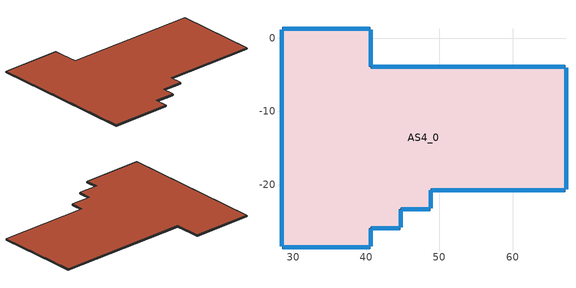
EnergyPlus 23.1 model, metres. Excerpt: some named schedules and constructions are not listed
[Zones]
AS4_0
 floor outside (90.1-2019 Nonresidential CZ 0 Exterior Floor (Mass)): 28.52,-28.46 28.52,1.21 40.52,1.21 40.52,-4 67.21,-4 67.21,-20.65 48.74,-20.65 48.74,-23.26 44.63,-23.26 44.63,-25.86 40.52,-25.86 40.52,-28.46 z44.8; 40.52,-4,44.8 40.52,1.21,44.8 40.63,-3.89,44.91; 67.21,-3.89,44.91 40.52,-4,44.8 40.63,-3.89,44.91; 48.74,-20.65,44.8 67.21,-20.65,44.8 48.84,-20.76,44.91; 48.84,-23.26,44.91 48.74,-20.65,44.8 48.84,-20.76,44.91; 44.63,-23.26,44.8 48.74,-23.26,44.8 44.73,-23.36,44.91; 44.73,-25.86,44.91 44.63,-23.26,44.8 44.73,-23.36,44.91; 40.52,-25.86,44.8 44.63,-25.86,44.8 40.63,-25.96,44.91; 40.63,-28.46,44.91 40.52,-25.86,44.8 40.63,-25.96,44.91
 wall outside (90.1-2019 Nonresidential CZ 0 Exterior Wall (Mass)): 28.41,1.21 28.41,-28.46 / 40.52,1.31 28.52,1.31 / 67.21,-3.89 40.63,-3.89 40.63,1.21 / 67.31,-20.65 67.31,-4 / 48.84,-23.26 48.84,-20.76 67.21,-20.76 / 44.73,-25.86 44.73,-23.36 48.74,-23.36 / 40.63,-28.46 40.63,-25.96 44.63,-25.96 / 28.52,-28.57 40.52,-28.57 z44.91:45.05
 window (90.1-2019 Nonresidential CZ 0 Glazing (Operable)): 28.41,1.16 28.41,-28.41 z44.96:45; 40.48,1.31 28.56,1.31 / 40.63,-3.85 40.63,1.16 / 67.17,-3.89 40.67,-3.89 / 67.31,-20.61 67.31,-4.04 / 48.88,-20.76 67.17,-20.76 / 48.84,-23.21 48.84,-20.8 / 44.78,-23.36 48.69,-23.36 / 44.73,-25.82 44.73,-23.4 / 40.67,-25.96 44.59,-25.96 / 40.63,-28.42 40.63,-26.01 / 28.56,-28.57 40.48,-28.57 z44.95:45.01
 roof outside (90.1-2019 Nonresidential CZ 0 Exterior Roof (Mass)): 28.52,-28.46 40.52,-28.46 40.52,-25.86 44.63,-25.86 44.63,-23.26 48.74,-23.26 48.74,-20.65 67.21,-20.65 67.21,-4 40.52,-4 40.52,1.21 28.52,1.21 z45.16; 40.52,1.21,45.16 28.52,1.31,45.05 28.52,1.21,45.16; 67.21,-20.65,45.16 67.31,-4,45.05 67.21,-4,45.16; 28.52,-28.46,45.16 40.52,-28.57,45.05 40.52,-28.46,45.16; 28.52,1.21,45.16 28.41,-28.46,45.05 28.52,-28.46,45.16
[Schedule:Day:Hourly]
f5bd2867-5183-41a3-af51-20b664ba4a4c: Fraction, 1, 1, 1, 1, 1, 1, 1, 1, 0, 0, 0, 1, 1, 1, 1, 1, 1, 1, 0, 0, 0, 0, 0, 0
5698417c-4d0c-486e-8428-c71075e5f6dd: Fraction, 0, 0, 0, 0, 0, 0, 0, 0, 0, 1, 1, 1, 1, 1, 1, 1, 1, 0, 0, 0, 0, 0, 0, 0
bdc3c5cc-5c79-4780-9e0d-ad20cb69ee41: Fraction, 0, 0, 0, 0, 0, 1, 1, 1, 0, 0, 0, 1, 1, 1, 1, 1, 0, 0, 0, 0, 0, 0, 0, 0
254dcdbc-dd1e-4b3d-82e8-844249312ab6: Fraction, 1, 1, 1, 1, 1, 1, 1, 1, 1, 0, 0, 0, 0, 0, 0, 0, 0, 0, 1, 1, 1, 1, 1, 1
7cb41861-bdc8-466e-9db4-84806a84e609: Fraction, 0, 0, 0, 0, 0, 0, 0, 1, 1, 1, 1, 0, 0, 0, 0, 0, 0, 0, 0, 0, 0, 0, 0, 1
dc4b621f-b4f5-4807-91c1-0b0c8f4a9b11: Fraction, 1, 1, 1, 1, 1, 1, 1, 1, 0, 0, 0, 1, 1, 1, 1, 0, 0, 0, 1, 1, 1, 1, 1, 1
d0c330c8-68a3-41f0-b2aa-26f460cd5335: Fraction, 1, 1, 1, 1, 1, 1, 1, 1, 1, 1, 1, 1, 1, 1, 1, 0, 0, 0, 0, 1, 1, 1, 0, 1
fec89010-20f9-4365-b92b-bfdb63d25e04: Fraction, 1, 1, 1, 1, 1, 1, 1, 1, 0, 0, 1, 1, 0, 1, 0, 0, 0, 0, 0, 0, 0, 0, 0, 1
ba3a0218-9110-4359-811a-351ff1c85e85: Fraction, 1, 1, 1, 1, 1, 1, 1, 0, 0, 0, 1, 0, 0, 0, 0, 0, 0, 0, 0, 1, 1, 1, 1, 1
b89fd2a6-807e-4e58-afe6-da3c73f079e4: Fraction, 1, 1, 1, 1, 1, 0, 0, 0, 0, 0, 1, 1, 1, 1, 1, 1, 1, 0, 0, 0, 0, 0, 0, 0
c4ccf447-a27b-42b1-9802-ea999d4b2c90: Fraction, 1, 1, 1, 1, 1, 1, 1, 1, 1, 1, 0, 0, 0, 0, 0, 0, 1, 0, 0, 0, 0, 0, 0, 0
0b398b69-4368-4b74-b2f3-175b7dc5af27: Fraction, 1, 1, 1, 1, 1, 1, 1, 1, 1, 1, 1, 1, 0, 0, 0, 0, 0, 0, 0, 0, 0, 1, 1, 1
ac3c7a05-58bb-4a42-895c-72974b72888a: Fraction, 1, 1, 1, 1, 1, 1, 1, 0, 0, 0, 1, 1, 1, 1, 1, 1, 1, 0, 0, 0, 0, 1, 1, 1
3d5754fb-32bc-41e4-b112-98fcc44bd598: Fraction, 1, 1, 1, 1, 1, 1, 1, 1, 0, 0, 1, 1, 1, 1, 0, 1, 1, 1, 1, 1, 1, 1, 1, 1
82bcf877-275c-4a3c-b765-4a123bf61ed1: Fraction, 1, 1, 1, 1, 1, 1, 1, 1, 1, 0, 0, 0, 0, 1, 0, 0, 0, 0, 0, 0, 0, 0, 0, 0
9890cd37-b4c2-4c44-a83e-878bee04c5f3: Fraction, 1, 1, 1, 1, 1, 1, 1, 1, 0, 1, 1, 1, 1, 1, 1, 1, 1, 0, 1, 1, 1, 1, 1, 1
ae56a4a5-2270-4217-b9a9-b86023c949cb: Fraction, 1, 1, 1, 1, 1, 1, 1, 1, 0, 0, 1, 1, 1, 1, 1, 1, 0, 0, 0, 0, 0, 0, 1, 1
fbecde6c-4461-45eb-8aa6-6595ed944752: Fraction, 1, 1, 1, 1, 1, 1, 1, 0, 0, 0, 1, 1, 1, 0, 0, 0, 0, 1, 1, 1, 1, 1, 1, 1
41b021f0-73a1-4d49-be81-165688b528af: Fraction, 1, 1, 1, 1, 1, 1, 1, 1, 0, 0, 1, 1, 1, 1, 1, 1, 1, 0, 0, 0, 0, 0, 0, 1
3584f15f-e101-4984-91b8-3adbc99df360: Fraction, 1, 1, 1, 1, 0, 1, 1, 0, 0, 0, 0, 1, 1, 1, 1, 1, 0, 0, 0, 0, 0, 0, 0, 0
c58415d5-892f-485b-a76e-905961b24608: Fraction, 0, 0, 0, 0, 0, 1, 1, 1, 0, 0, 0, 0, 0, 1, 0, 0, 0, 0, 0, 0, 0, 0, 0, 0
72c68f45-f9cc-403b-b459-3e58ecabbf84: Fraction, 1, 1, 1, 1, 1, 1, 1, 1, 0, 0, 1, 1, 1, 1, 0, 0, 0, 0, 0, 0, 0, 0, 0, 0
c0fd0fdc-a16f-4514-a455-66bd269fde6d: Fraction, 0, 0, 0, 0, 0, 0, 0, 1, 0, 0, 0, 0, 0, 1, 0, 0, 0, 0, 0, 0, 0, 0, 1, 1
00c27f19-55bd-4c41-b366-58ea58e17037: Fraction, 1, 1, 1, 1, 1, 1, 1, 1, 0, 0, 0, 1, 0, 0, 0, 0, 0, 0, 0, 0, 0, 1, 1, 1
563e7a45-59e8-4f79-9c6e-1f605c8b86fb: Fraction, 1, 1, 1, 1, 1, 1, 1, 1, 0, 0, 0, 0, 1, 1, 1, 0, 0, 0, 0, 0, 0, 0, 1, 1
6e9b7464-69c6-4463-a3a1-b50fbd7dd766: Fraction, 1, 1, 1, 1, 1, 1, 1, 1, 1, 0, 0, 0, 0, 0, 0, 0, 1, 1, 1, 1, 1, 1, 1, 1
3922d17b-b284-4aca-9041-bb5c5a922c8b: Fraction, 1, 1, 1, 1, 1, 1, 1, 1, 1, 0, 0, 0, 1, 1, 0, 0, 0, 0, 0, 1, 1, 1, 1, 1
93204d44-af32-47b1-acbf-2931239cae5d: Fraction, 1, 1, 1, 1, 1, 1, 1, 1, 0, 1, 0, 0, 1, 1, 1, 1, 1, 1, 1, 1, 1, 1, 1, 1
53d7df4d-b313-4e94-a245-92140187c0d5: Fraction, 1, 1, 1, 1, 1, 1, 1, 1, 0, 0, 1, 0, 0, 0, 0, 0, 0, 0, 1, 1, 1, 1, 1, 1
e3c6776f-c882-4da7-9021-000075a7b4ed: Fraction, 1, 1, 1, 1, 1, 1, 1, 1, 1, 0, 0, 0, 0, 1, 0, 0, 0, 0, 1, 1, 1, 1, 1, 1
a57ab472-94c5-428c-b943-de180e2950b2: Fraction, 1, 1, 1, 1, 1, 1, 1, 1, 1, 0, 0, 0, 1, 0, 0, 0, 0, 0, 0, 0, 0, 0, 0, 1
670fedfc-a210-4f35-825a-9df7fae36cc3: Fraction, 1, 1, 1, 1, 1, 1, 1, 1, 1, 0, 0, 0, 1, 1, 1, 1, 0, 1, 1, 1, 1, 1, 1, 1
1f0ff603-8402-4749-9a1c-30ce57dcad57: Fraction, 1, 1, 1, 1, 1, 1, 1, 1, 0, 0, 1, 1, 0, 0, 0, 0, 1, 1, 1, 1, 1, 1, 1, 1
aecd7d89-a6b7-40bb-be40-aed957b28dfe: Fraction, 1, 1, 1, 1, 1, 1, 1, 1, 0, 0, 0, 0, 1, 1, 1, 1, 1, 1, 1, 1, 1, 1, 1, 1
78ed1bfd-e045-4464-8ee2-1ce25b72b8bf: Fraction, 1, 1, 1, 1, 1, 1, 1, 1, 0, 0, 0, 0, 0, 0, 0, 1, 1, 1, 1, 1, 1, 1, 1, 1
d87dcac8-03ba-490d-bdd7-d2a9ab8f53ba: Fraction, 1, 1, 1, 1, 1, 1, 1, 1, 1, 1, 1, 1, 1, 1, 1, 0, 0, 0, 1, 1, 1, 1, 1, 1
6c8459db-af2d-468f-be89-0d40c6bf65ce: Fraction, 1, 1, 1, 1, 1, 1, 1, 1, 0, 1, 1, 1, 1, 1, 1, 1, 1, 1, 1, 1, 1, 1, 1, 1
e693b079-199a-4dbb-88a8-1cda90736e8a: Fraction, 1, 1, 1, 1, 1, 1, 1, 1, 1, 0, 0, 0, 0, 0, 0, 0, 1, 1, 0, 0, 0, 0, 1, 1
90e091b3-4e59-4ae8-a5b3-2f2f4fa65e4b: Fraction, 1, 1, 1, 1, 1, 1, 1, 1, 1, 0, 0, 0, 0, 0, 0, 0, 0, 0, 0, 1, 1, 1, 1, 1
1fef9f4f-fd6b-4e02-93a3-4119d37c3b9a: Fraction, 1, 1, 1, 1, 1, 1, 1, 0, 0, 0, 1, 1, 1, 1, 1, 1, 1, 0, 0, 0, 0, 0, 0, 0
188dc134-21ce-4983-ad45-306410db801b: Fraction, 0, 1, 1, 1, 1, 1, 1, 1, 0, 0, 1, 0, 1, 1, 1, 0, 0, 0, 0, 0, 0, 0, 0, 1
6c7f7488-c30a-4af6-8dba-191ca458fab1: Fraction, 1, 1, 1, 1, 1, 1, 1, 1, 0, 0, 0, 1, 1, 1, 0, 0, 0, 1, 1, 1, 1, 1, 1, 1
d65c07f6-8294-4138-80ce-a65e602b4cc6: Fraction, 1, 1, 1, 1, 1, 1, 1, 1, 1, 0, 0, 0, 0, 0, 0, 0, 0, 0, 0, 0, 0, 1, 1, 1
bba2d6b9-d1d6-4604-8105-cc43e10e85fc: Fraction, 1, 1, 1, 1, 1, 1, 1, 1, 0, 0, 1, 1, 1, 1, 1, 1, 1, 1, 0, 0, 0, 0, 1, 1
e5d6e1af-95e8-4f4c-84a9-98908a468a60: Fraction, 1, 1, 1, 1, 1, 1, 1, 1, 0, 0, 1, 0, 0, 0, 1, 1, 1, 1, 1, 1, 1, 1, 1, 1
4134a19c-cb9b-4d19-b4d1-ffdb67cbf48e: Fraction, 1, 1, 1, 1, 1, 1, 1, 1, 0, 0, 0, 0, 0, 0, 0, 0, 0, 1, 1, 1, 1, 1, 1, 1
04c1e233-3658-472a-8c91-b781cf504ed0: Fraction, 1, 1, 1, 1, 1, 1, 1, 1, 0, 0, 0, 1, 1, 0, 0, 0, 0, 0, 0, 0, 1, 1, 1, 1
b1f358cc-53bf-47c4-bd19-2fb39d095059: Fraction, 1, 1, 1, 1, 1, 1, 1, 1, 0, 0, 1, 1, 1, 1, 0, 0, 1, 0, 0, 0, 0, 1, 1, 1
92c318f3-9e36-4b45-8c80-fc47cac3c394: Fraction, 1, 1, 1, 1, 1, 1, 1, 1, 1, 0, 1, 1, 1, 1, 1, 1, 1, 0, 0, 0, 0, 0, 1, 1
ea06fecf-6871-4234-9771-46fc114667d0: Fraction, 1, 1, 1, 1, 1, 1, 1, 1, 0, 0, 1, 1, 1, 0, 1, 1, 0, 0, 1, 1, 1, 1, 1, 1
50cc57a6-1cf4-48d9-871c-f42800d4c46f: Fraction, 1, 1, 1, 1, 1, 1, 1, 1, 1, 0, 0, 0, 0, 1, 0, 0, 0, 0, 0, 0, 0, 1, 1, 1
55ec0289-93ed-454d-a0de-a63755d321c4: Fraction, 1, 1, 1, 1, 1, 1, 1, 1, 0, 0, 0, 1, 1, 1, 1, 0, 0, 0, 0, 0, 0, 0, 0, 0
707a5f9b-f938-458c-b27e-1132e65a76e7: Fraction, 0, 1, 1, 1, 1, 1, 1, 0, 0, 0, 1, 1, 1, 1, 0, 0, 0, 0, 0, 0, 1, 1, 1, 0
d1ca125e-59ad-4eb3-8275-c97758484581: Fraction, 0, 0, 0, 0, 0, 0, 0, 0, 0, 0, 0, 1, 1, 0, 0, 1, 0, 0, 0, 0, 0, 0, 0, 0
103cd458-d4a2-4d69-9dd7-067b40088a6a: Fraction, 0, 0, 0, 0, 0, 0, 0, 0, 0, 0, 0, 1, 1, 1, 1, 0, 0, 0, 0, 0, 0, 0, 0, 0
349ed7d1-b429-4ea3-bd8e-c9bea795b270: Fraction, 0, 0, 0, 0, 0, 0, 0, 0, 0, 0, 0, 1, 0, 0, 0, 0, 0, 0, 0, 0, 0, 0, 0, 0
58e9302f-8ccd-4fe3-a4c1-182aa8fa9b55: Fraction, 0, 0, 0, 0, 1, 0, 0, 0, 0, 0, 0, 1, 1, 1, 0, 0, 0, 0, 0, 0, 0, 0, 0, 0
d425922a-2d02-4249-a1bd-7baf38a99533: Fraction, 0, 0, 0, 0, 1, 0, 0, 0, 0, 0, 0, 1, 1, 1, 0, 1, 1, 1, 0, 0, 1, 1, 1, 1
7bed6700-a9ba-45a4-a9e5-c5fdfd73fcb9: Fraction, 1, 1, 1, 1, 1, 1, 1, 1, 1, 1, 1, 1, 1, 1, 1, 1, 1, 1, 1, 1, 1, 1, 1, 1
05b9bb42-3e42-4687-88f4-768852f5eb39: Fraction, 1, 1, 1, 0, 1, 1, 1, 1, 0, 1, 1, 1, 1, 1, 1, 1, 1, 1, 1, 1, 1, 1, 1, 1
11b49de1-624e-40b2-af62-52e4a88d3758: Fraction, 1, 1, 1, 1, 1, 1, 1, 1, 1, 0, 0, 0, 1, 1, 0, 0, 1, 1, 1, 1, 1, 1, 1, 1
a6d92d8f-33bf-4d4e-bd2b-6ed633d14e93: Fraction, 1, 1, 1, 1, 1, 1, 1, 1, 1, 0, 0, 1, 1, 0, 1, 0, 1, 1, 0, 1, 0, 0, 1, 0
473985db-0ec8-43dc-a185-1e8080a0f37a: Fraction, 0, 1, 1, 1, 1, 1, 1, 1, 1, 1, 1, 1, 1, 0, 0, 0, 0, 0, 0, 0, 1, 1, 1, 1
02441133-b8b5-4f69-a284-382d43593010: Fraction, 1, 1, 1, 1, 1, 1, 1, 1, 1, 1, 1, 1, 0, 0, 0, 0, 0, 0, 0, 1, 1, 1, 1, 1
17b75006-965e-446e-87dd-ad584f583c18: Fraction, 1, 1, 1, 1, 1, 1, 1, 1, 1, 1, 1, 1, 1, 1, 0, 1, 1, 1, 0, 1, 1, 1, 1, 1
0c5b3390-6998-4274-a25a-3902252db30e: Fraction, 1, 1, 1, 1, 1, 1, 1, 1, 1, 0, 0, 0, 0, 0, 0, 0, 0, 0, 0, 0, 1, 1, 1, 1
f9cfe661-3567-4229-ae9b-21ddcd5c0a1c: Fraction, 1, 1, 1, 1, 1, 1, 1, 1, 0, 0, 0, 0, 1, 1, 1, 1, 0, 0, 0, 0, 0, 0, 1, 0
346d99aa-bf77-4711-a827-3caad76638ae: Fraction, 1, 1, 1, 1, 1, 1, 1, 1, 1, 1, 0, 1, 1, 1, 1, 0, 0, 0, 0, 0, 1, 1, 1, 0
49368485-305e-4578-9729-690f54379471: Fraction, 1, 1, 1, 1, 1, 1, 1, 1, 1, 0, 0, 0, 0, 1, 1, 1, 1, 1, 1, 1, 1, 1, 1, 1
cdc92f00-061b-4455-a2dc-c07776342619: Fraction, 1, 1, 1, 1, 1, 1, 1, 1, 1, 1, 0, 0, 0, 0, 0, 0, 0, 1, 0, 1, 1, 1, 1, 1
e01c8ab8-97df-483f-a73d-44a4240914aa: Fraction, 1, 1, 1, 1, 1, 1, 1, 1, 0, 0, 0, 0, 0, 0, 0, 0, 0, 0, 0, 1, 1, 1, 1, 1
3393af70-1966-4827-a286-c2c8b7e73680: Fraction, 1, 1, 1, 1, 1, 1, 1, 1, 0, 0, 0, 0, 1, 0, 1, 0, 1, 1, 1, 1, 0, 1, 1, 1
17d8ad6e-141e-4351-ba0a-ab2ee57fb3e3: Fraction, 1, 1, 1, 1, 1, 1, 1, 1, 0, 0, 0, 0, 1, 0, 0, 0, 0, 0, 0, 0, 0, 1, 1, 1
6b8b1f78-6713-4933-bedc-b86b58595f79: Fraction, 1, 1, 1, 1, 1, 1, 1, 1, 0, 0, 0, 1, 0, 1, 1, 0, 0, 0, 0, 0, 0, 0, 0, 1
1e78ddf7-12be-42c1-89c7-6eb862485a9d: Fraction, 1, 1, 0, 0, 1, 1, 0, 1, 0, 0, 0, 0, 1, 0, 0, 0, 0, 0, 0, 0, 0, 0, 0, 0
6ea02846-ddf1-450f-ac3a-7063d524db3a: Fraction, 0, 0, 1, 0, 0, 0, 1, 0, 0, 0, 0, 0, 0, 1, 1, 0, 0, 0, 0, 0, 0, 0, 0, 0
0c677950-95d5-4893-abe2-be683a77b14e: Fraction, 0, 0, 0, 0, 0, 0, 0, 0, 0, 0, 0, 1, 1, 1, 1, 1, 0, 0, 0, 0, 0, 0, 1, 0
5d3838df-9e46-430a-800f-b9010e56dbdc: Fraction, 1, 1, 0, 0, 1, 0, 0, 1, 0, 0, 0, 1, 1, 1, 1, 0, 0, 0, 0, 0, 0, 0, 0, 0
af9135be-9d5d-47ef-9d9e-be369d3adbfd: Fraction, 0, 1, 0, 1, 1, 1, 1, 1, 0, 0, 0, 1, 1, 1, 1, 1, 0, 0, 0, 0, 0, 0, 0, 0
4b022855-26c2-46e8-949d-804d01762365: Fraction, 0, 1, 1, 1, 1, 1, 1, 1, 0, 0, 0, 0, 1, 1, 1, 1, 0, 0, 0, 0, 0, 0, 0, 0
79d72312-0716-4365-9acc-d884ec0f0eb7: Fraction, 0, 0, 0, 1, 1, 0, 0, 1, 0, 0, 0, 1, 1, 1, 1, 1, 0, 0, 0, 0, 0, 0, 0, 0
d2c34529-b7d6-4d18-bad7-7201920981ef: Fraction, 0, 1, 1, 1, 1, 0, 0, 1, 0, 0, 0, 0, 0, 0, 0, 0, 0, 0, 0, 0, 0, 0, 1, 1
745541b9-98bf-44fd-a426-feee2eff94ca: Fraction, 1, 1, 1, 1, 1, 1, 1, 0, 1, 0, 1, 1, 0, 0, 0, 1, 1, 0, 1, 1, 1, 1, 1, 1
28c99e75-3133-4a9c-8aa5-d2d951134d38: Fraction, 1, 1, 1, 0, 0, 0, 0, 1, 1, 1, 1, 0, 0, 0, 0, 0, 0, 1, 1, 1, 1, 1, 1, 1
d5558b80-489c-4637-b231-75f4f93d064e: Fraction, 1, 0, 1, 1, 1, 1, 1, 1, 1, 0, 0, 0, 0, 0, 0, 0, 0, 0, 0, 1, 0, 1, 1, 1
56793a9a-11e3-40bc-9ae1-c35c45419b9f: Fraction, 1, 1, 1, 1, 1, 1, 1, 1, 1, 1, 1, 0, 0, 0, 0, 0, 0, 1, 0, 0, 0, 0, 0, 1
7a1a699c-f5f6-423b-9d4a-8b3d7dbeea4c: Fraction, 1, 0, 0, 1, 0, 1, 1, 0, 1, 1, 1, 0, 0, 0, 1, 1, 0, 1, 1, 0, 0, 0, 0, 1
f9f952b4-b883-4268-b9e9-83c1b1b92c69: Fraction, 0, 0, 0, 0, 0, 0, 0, 0, 1, 1, 1, 0, 0, 0, 0, 0, 0, 0, 1, 1, 1, 1, 0, 0
6cb1c722-cc06-46ca-80b1-8f43eaf4cc12: Fraction, 1, 0, 1, 1, 0, 0, 0, 0, 1, 1, 0, 0, 0, 1, 1, 1, 1, 0, 1, 0, 0, 1, 0, 0
7d633528-fdab-49f0-ac98-7e9a6637f841: Fraction, 0, 0, 0, 0, 1, 1, 1, 1, 1, 1, 1, 0, 0, 1, 0, 0, 0, 0, 0, 1, 1, 1, 1, 1
4fc22eff-5de5-4ae6-8fd9-71ae0dd0060c: Fraction, 1, 1, 1, 1, 0, 0, 0, 0, 0, 1, 0, 0, 0, 1, 0, 0, 0, 1, 1, 1, 1, 1, 1, 1
22a33e22-dd9b-4660-ab5a-94653df19f0d: Fraction, 1, 0, 0, 0, 0, 0, 0, 0, 1, 1, 1, 0, 0, 0, 0, 0, 1, 1, 1, 1, 1, 1, 1, 1
75881cdc-c24c-4883-b86b-8393c5213f65: Fraction, 1, 1, 1, 1, 1, 1, 1, 1, 1, 1, 1, 0, 0, 1, 0, 0, 0, 0, 1, 1, 1, 1, 1, 1
dbbeec3a-1248-4cad-9bcd-42284e22688f: Fraction, 1, 1, 1, 1, 1, 1, 1, 1, 1, 0, 1, 0, 0, 0, 0, 0, 0, 0, 1, 1, 1, 1, 1, 1
7d52bcf6-a2cf-4230-a74a-5246025cdfc8: Fraction, 1, 1, 1, 1, 1, 1, 1, 1, 1, 1, 0, 0, 0, 1, 0, 0, 0, 0, 1, 1, 1, 1, 1, 1
5d309b14-ad6e-4851-aed7-89e0b8645a23: Fraction, 1, 1, 1, 1, 1, 1, 0, 0, 0, 1, 0, 1, 1, 1, 1, 1, 1, 1, 1, 0, 1, 1, 1, 1
c3d5de8e-c290-4170-91ca-8d17b366395b: Fraction, 0, 1, 1, 1, 0, 1, 1, 1, 1, 1, 0, 0, 1, 0, 0, 0, 0, 1, 1, 1, 1, 1, 1, 1
47970256-44b7-4f3b-b83b-5d5b637a6d68: Fraction, 1, 1, 1, 1, 1, 1, 1, 1, 1, 0, 0, 0, 1, 1, 0, 0, 0, 0, 1, 1, 1, 1, 1, 1
07fcaccc-fc1a-4efc-8256-1f40f9b44541: Fraction, 1, 1, 1, 1, 1, 1, 1, 1, 1, 0, 0, 0, 1, 1, 0, 0, 0, 1, 1, 1, 1, 1, 1, 1
1dd024b6-ef85-4f02-affa-9255548a505e: Fraction, 1, 1, 1, 1, 0, 1, 1, 1, 1, 1, 0, 0, 0, 0, 0, 0, 0, 0, 1, 1, 1, 1, 0, 1
094b2754-583a-418b-84db-173090615d16: Fraction, 1, 0, 0, 0, 0, 0, 0, 1, 1, 1, 0, 0, 0, 1, 1, 1, 1, 1, 0, 0, 0, 0, 0, 0
ab6d6cbb-ca97-48f7-aeda-4a93fa564808: Fraction, 0, 0, 0, 0, 0, 0, 1, 1, 1, 1, 0, 0, 0, 1, 0, 0, 0, 0, 1, 1, 1, 1, 1, 1
a4221669-8b8b-4dc7-b448-2f12b5fed098: Fraction, 1, 0, 0, 0, 0, 0, 0, 0, 1, 1, 1, 1, 1, 1, 0, 0, 1, 1, 1, 1, 1, 1, 1, 1
30525cab-578e-4ec6-a3be-4daf672381da: Fraction, 0, 1, 0, 0, 0, 0, 0, 0, 1, 1, 0, 0, 0, 0, 0, 0, 0, 0, 0, 0, 0, 0, 0, 0
85aaee99-195e-496b-b56a-c816c8c7e214: Fraction, 0, 0, 0, 0, 0, 0, 0, 0, 0, 0, 1, 1, 0, 1, 1, 1, 1, 1, 1, 1, 1, 1, 1, 0
6ce55469-5fc4-4616-a698-750ad140ef76: Fraction, 0, 0, 0, 0, 0, 0, 0, 0, 1, 1, 1, 1, 1, 1, 0, 0, 1, 1, 1, 1, 0, 1, 1, 0
0764d867-ca11-4723-9889-afb8af66ca09: Fraction, 0, 0, 0, 0, 0, 0, 0, 0, 1, 1, 1, 1, 1, 1, 0, 0, 1, 1, 1, 1, 1, 1, 1, 1
74874c84-7651-407b-a61c-9242ee9da44e: Fraction, 1, 0, 1, 0, 0, 0, 0, 0, 1, 1, 1, 0, 0, 0, 1, 1, 1, 1, 1, 1, 1, 1, 1, 1
fa9b75ae-1635-4bd1-a221-a27e74b76f8d: Fraction, 1, 0, 0, 0, 0, 0, 0, 0, 0, 1, 1, 0, 0, 0, 0, 0, 0, 1, 1, 1, 1, 1, 1, 1
4035943e-c91b-4560-8c14-067f8ed52fa0: Fraction, 1, 1, 1, 0, 0, 0, 0, 0, 1, 1, 1, 0, 0, 0, 0, 0, 0, 0, 0, 1, 1, 1, 1, 1
07df4c3a-8617-4260-8c69-596fea18c7a4: Fraction, 1, 1, 1, 0, 0, 0, 0, 0, 1, 1, 0, 0, 0, 1, 0, 0, 0, 1, 0, 0, 0, 0, 0, 0
9cb9bbe0-865f-4bbd-afd7-cf01429a4e94: Fraction, 0, 1, 0, 0, 0, 0, 0, 0, 1, 1, 1, 1, 0, 1, 0, 1, 1, 1, 1, 1, 1, 1, 1, 1
b1849a2f-c454-4805-8597-4110539d9a07: Fraction, 1, 1, 1, 1, 1, 1, 1, 1, 1, 1, 1, 1, 1, 0, 0, 0, 1, 1, 1, 1, 1, 1, 1, 1
76e516b3-d39d-4b94-8aad-371a9143fee5: Fraction, 1, 1, 1, 1, 0, 1, 1, 1, 1, 1, 1, 0, 0, 0, 0, 0, 0, 1, 1, 1, 1, 1, 1, 1
d4ec2cf1-8d15-42ed-aebc-faa4aee14064: Fraction, 1, 1, 1, 1, 0, 1, 1, 1, 1, 0, 0, 1, 1, 0, 0, 0, 0, 0, 0, 0, 0, 0, 0, 0
ac3041e2-01eb-4570-99be-4de30c070817: Fraction, 0, 0, 0, 0, 0, 0, 0, 0, 0, 1, 1, 0, 1, 0, 0, 0, 0, 0, 0, 1, 1, 1, 1, 0
5a128c6c-9538-473e-ba23-7f855f20aa17: Fraction, 0, 0, 0, 0, 0, 0, 0, 0, 1, 1, 1, 1, 1, 1, 0, 0, 0, 1, 1, 1, 1, 1, 1, 1
a0b3296d-e572-4cb7-a4eb-21139944702d: Fraction, 1, 1, 0, 1, 1, 1, 1, 0, 1, 1, 1, 1, 1, 0, 0, 0, 0, 1, 1, 1, 1, 1, 0, 1
f2726529-25ea-42e3-a01e-2728ca0d5425: Fraction, 1, 1, 0, 0, 0, 0, 0, 0, 1, 1, 1, 0, 0, 0, 0, 0, 0, 0, 1, 1, 1, 1, 1, 1
596064ad-90c9-44ac-b9fb-01bde8fe90f0: Fraction, 1, 1, 0, 0, 0, 0, 0, 0, 1, 1, 0, 0, 0, 0, 0, 0, 0, 0, 0, 1, 1, 1, 1, 1
[Schedule:Week:Daily]
CoolAvail_AS4_0_40: 5698417c-4d0c-486e-8428-c71075e5f6dd, 7cb41861-bdc8-466e-9db4-84806a84e609, dc4b621f-b4f5-4807-91c1-0b0c8f4a9b11, d0c330c8-68a3-41f0-b2aa-26f460cd5335, fec89010-20f9-4365-b92b-bfdb63d25e04, ba3a0218-9110-4359-811a-351ff1c85e85, b89fd2a6-807e-4e58-afe6-da3c73f079e4, 5698417c-4d0c-486e-8428-c71075e5f6dd, 5698417c-4d0c-486e-8428-c71075e5f6dd, 5698417c-4d0c-486e-8428-c71075e5f6dd, 5698417c-4d0c-486e-8428-c71075e5f6dd, 5698417c-4d0c-486e-8428-c71075e5f6dd
CoolAvail_AS4_0_41: c4ccf447-a27b-42b1-9802-ea999d4b2c90, 0b398b69-4368-4b74-b2f3-175b7dc5af27, ac3c7a05-58bb-4a42-895c-72974b72888a, 3d5754fb-32bc-41e4-b112-98fcc44bd598, 82bcf877-275c-4a3c-b765-4a123bf61ed1, 9890cd37-b4c2-4c44-a83e-878bee04c5f3, ae56a4a5-2270-4217-b9a9-b86023c949cb, c4ccf447-a27b-42b1-9802-ea999d4b2c90, c4ccf447-a27b-42b1-9802-ea999d4b2c90, c4ccf447-a27b-42b1-9802-ea999d4b2c90, c4ccf447-a27b-42b1-9802-ea999d4b2c90, c4ccf447-a27b-42b1-9802-ea999d4b2c90
CoolAvail_AS4_0_42: fbecde6c-4461-45eb-8aa6-6595ed944752, 41b021f0-73a1-4d49-be81-165688b528af, 3584f15f-e101-4984-91b8-3adbc99df360, c58415d5-892f-485b-a76e-905961b24608, 72c68f45-f9cc-403b-b459-3e58ecabbf84, c0fd0fdc-a16f-4514-a455-66bd269fde6d, 00c27f19-55bd-4c41-b366-58ea58e17037, fbecde6c-4461-45eb-8aa6-6595ed944752, fbecde6c-4461-45eb-8aa6-6595ed944752, fbecde6c-4461-45eb-8aa6-6595ed944752, fbecde6c-4461-45eb-8aa6-6595ed944752, fbecde6c-4461-45eb-8aa6-6595ed944752
CoolAvail_AS4_0_43: 563e7a45-59e8-4f79-9c6e-1f605c8b86fb, 6e9b7464-69c6-4463-a3a1-b50fbd7dd766, 3922d17b-b284-4aca-9041-bb5c5a922c8b, 93204d44-af32-47b1-acbf-2931239cae5d, 53d7df4d-b313-4e94-a245-92140187c0d5, e3c6776f-c882-4da7-9021-000075a7b4ed, a57ab472-94c5-428c-b943-de180e2950b2, 563e7a45-59e8-4f79-9c6e-1f605c8b86fb, 563e7a45-59e8-4f79-9c6e-1f605c8b86fb, 563e7a45-59e8-4f79-9c6e-1f605c8b86fb, 563e7a45-59e8-4f79-9c6e-1f605c8b86fb, 563e7a45-59e8-4f79-9c6e-1f605c8b86fb
CoolAvail_AS4_0_44: 670fedfc-a210-4f35-825a-9df7fae36cc3, 1f0ff603-8402-4749-9a1c-30ce57dcad57, aecd7d89-a6b7-40bb-be40-aed957b28dfe, 78ed1bfd-e045-4464-8ee2-1ce25b72b8bf, d87dcac8-03ba-490d-bdd7-d2a9ab8f53ba, 6c8459db-af2d-468f-be89-0d40c6bf65ce, e693b079-199a-4dbb-88a8-1cda90736e8a, 670fedfc-a210-4f35-825a-9df7fae36cc3, 670fedfc-a210-4f35-825a-9df7fae36cc3, 670fedfc-a210-4f35-825a-9df7fae36cc3, 670fedfc-a210-4f35-825a-9df7fae36cc3, 670fedfc-a210-4f35-825a-9df7fae36cc3
CoolAvail_AS4_0_45: 90e091b3-4e59-4ae8-a5b3-2f2f4fa65e4b, f5bd2867-5183-41a3-af51-20b664ba4a4c, 1fef9f4f-fd6b-4e02-93a3-4119d37c3b9a, 188dc134-21ce-4983-ad45-306410db801b, 254dcdbc-dd1e-4b3d-82e8-844249312ab6, 6c7f7488-c30a-4af6-8dba-191ca458fab1, 90e091b3-4e59-4ae8-a5b3-2f2f4fa65e4b, 90e091b3-4e59-4ae8-a5b3-2f2f4fa65e4b, 90e091b3-4e59-4ae8-a5b3-2f2f4fa65e4b, 90e091b3-4e59-4ae8-a5b3-2f2f4fa65e4b, 90e091b3-4e59-4ae8-a5b3-2f2f4fa65e4b, 90e091b3-4e59-4ae8-a5b3-2f2f4fa65e4b
CoolAvail_AS4_0_46: d65c07f6-8294-4138-80ce-a65e602b4cc6, 41b021f0-73a1-4d49-be81-165688b528af, bba2d6b9-d1d6-4604-8105-cc43e10e85fc, e5d6e1af-95e8-4f4c-84a9-98908a468a60, 4134a19c-cb9b-4d19-b4d1-ffdb67cbf48e, 04c1e233-3658-472a-8c91-b781cf504ed0, b1f358cc-53bf-47c4-bd19-2fb39d095059, d65c07f6-8294-4138-80ce-a65e602b4cc6, d65c07f6-8294-4138-80ce-a65e602b4cc6, d65c07f6-8294-4138-80ce-a65e602b4cc6, d65c07f6-8294-4138-80ce-a65e602b4cc6, d65c07f6-8294-4138-80ce-a65e602b4cc6
CoolAvail_AS4_0_47: 92c318f3-9e36-4b45-8c80-fc47cac3c394, ea06fecf-6871-4234-9771-46fc114667d0, 50cc57a6-1cf4-48d9-871c-f42800d4c46f, 55ec0289-93ed-454d-a0de-a63755d321c4, 707a5f9b-f938-458c-b27e-1132e65a76e7, d1ca125e-59ad-4eb3-8275-c97758484581, 103cd458-d4a2-4d69-9dd7-067b40088a6a, 92c318f3-9e36-4b45-8c80-fc47cac3c394, 92c318f3-9e36-4b45-8c80-fc47cac3c394, 92c318f3-9e36-4b45-8c80-fc47cac3c394, 92c318f3-9e36-4b45-8c80-fc47cac3c394, 92c318f3-9e36-4b45-8c80-fc47cac3c394
CoolAvail_AS4_0_48: 349ed7d1-b429-4ea3-bd8e-c9bea795b270, 58e9302f-8ccd-4fe3-a4c1-182aa8fa9b55, d425922a-2d02-4249-a1bd-7baf38a99533, 7bed6700-a9ba-45a4-a9e5-c5fdfd73fcb9, 05b9bb42-3e42-4687-88f4-768852f5eb39, 11b49de1-624e-40b2-af62-52e4a88d3758, a6d92d8f-33bf-4d4e-bd2b-6ed633d14e93, 349ed7d1-b429-4ea3-bd8e-c9bea795b270, 349ed7d1-b429-4ea3-bd8e-c9bea795b270, 349ed7d1-b429-4ea3-bd8e-c9bea795b270, 349ed7d1-b429-4ea3-bd8e-c9bea795b270, 349ed7d1-b429-4ea3-bd8e-c9bea795b270
CoolAvail_AS4_0_49: 473985db-0ec8-43dc-a185-1e8080a0f37a, 02441133-b8b5-4f69-a284-382d43593010, 17b75006-965e-446e-87dd-ad584f583c18, 0c5b3390-6998-4274-a25a-3902252db30e, f9cfe661-3567-4229-ae9b-21ddcd5c0a1c, 346d99aa-bf77-4711-a827-3caad76638ae, 49368485-305e-4578-9729-690f54379471, 473985db-0ec8-43dc-a185-1e8080a0f37a, 473985db-0ec8-43dc-a185-1e8080a0f37a, 473985db-0ec8-43dc-a185-1e8080a0f37a, 473985db-0ec8-43dc-a185-1e8080a0f37a, 473985db-0ec8-43dc-a185-1e8080a0f37a
CoolAvail_AS4_0_50: cdc92f00-061b-4455-a2dc-c07776342619, dc4b621f-b4f5-4807-91c1-0b0c8f4a9b11, e01c8ab8-97df-483f-a73d-44a4240914aa, 3393af70-1966-4827-a286-c2c8b7e73680, 17d8ad6e-141e-4351-ba0a-ab2ee57fb3e3, 6b8b1f78-6713-4933-bedc-b86b58595f79, 1e78ddf7-12be-42c1-89c7-6eb862485a9d, cdc92f00-061b-4455-a2dc-c07776342619, cdc92f00-061b-4455-a2dc-c07776342619, cdc92f00-061b-4455-a2dc-c07776342619, cdc92f00-061b-4455-a2dc-c07776342619, cdc92f00-061b-4455-a2dc-c07776342619
CoolAvail_AS4_0_51: 6ea02846-ddf1-450f-ac3a-7063d524db3a, 0c677950-95d5-4893-abe2-be683a77b14e, 5d3838df-9e46-430a-800f-b9010e56dbdc, af9135be-9d5d-47ef-9d9e-be369d3adbfd, 4b022855-26c2-46e8-949d-804d01762365, 79d72312-0716-4365-9acc-d884ec0f0eb7, bdc3c5cc-5c79-4780-9e0d-ad20cb69ee41, 6ea02846-ddf1-450f-ac3a-7063d524db3a, 6ea02846-ddf1-450f-ac3a-7063d524db3a, 6ea02846-ddf1-450f-ac3a-7063d524db3a, 6ea02846-ddf1-450f-ac3a-7063d524db3a, 6ea02846-ddf1-450f-ac3a-7063d524db3a
CoolAvail_AS4_0_52: d2c34529-b7d6-4d18-bad7-7201920981ef, d2c34529-b7d6-4d18-bad7-7201920981ef, d2c34529-b7d6-4d18-bad7-7201920981ef, d2c34529-b7d6-4d18-bad7-7201920981ef, d2c34529-b7d6-4d18-bad7-7201920981ef, d2c34529-b7d6-4d18-bad7-7201920981ef, d2c34529-b7d6-4d18-bad7-7201920981ef, d2c34529-b7d6-4d18-bad7-7201920981ef, d2c34529-b7d6-4d18-bad7-7201920981ef, d2c34529-b7d6-4d18-bad7-7201920981ef, d2c34529-b7d6-4d18-bad7-7201920981ef, d2c34529-b7d6-4d18-bad7-7201920981ef
NatVentAvail_AS4_0_23: 745541b9-98bf-44fd-a426-feee2eff94ca, 28c99e75-3133-4a9c-8aa5-d2d951134d38, d5558b80-489c-4637-b231-75f4f93d064e, 56793a9a-11e3-40bc-9ae1-c35c45419b9f, 7a1a699c-f5f6-423b-9d4a-8b3d7dbeea4c, f9f952b4-b883-4268-b9e9-83c1b1b92c69, 6cb1c722-cc06-46ca-80b1-8f43eaf4cc12, 745541b9-98bf-44fd-a426-feee2eff94ca, 745541b9-98bf-44fd-a426-feee2eff94ca, 745541b9-98bf-44fd-a426-feee2eff94ca, 745541b9-98bf-44fd-a426-feee2eff94ca, 745541b9-98bf-44fd-a426-feee2eff94ca
NatVentAvail_AS4_0_24: 7d633528-fdab-49f0-ac98-7e9a6637f841, 4fc22eff-5de5-4ae6-8fd9-71ae0dd0060c, 22a33e22-dd9b-4660-ab5a-94653df19f0d, 75881cdc-c24c-4883-b86b-8393c5213f65, dbbeec3a-1248-4cad-9bcd-42284e22688f, 7d52bcf6-a2cf-4230-a74a-5246025cdfc8, 5d309b14-ad6e-4851-aed7-89e0b8645a23, 7d633528-fdab-49f0-ac98-7e9a6637f841, 7d633528-fdab-49f0-ac98-7e9a6637f841, 7d633528-fdab-49f0-ac98-7e9a6637f841, 7d633528-fdab-49f0-ac98-7e9a6637f841, 7d633528-fdab-49f0-ac98-7e9a6637f841
NatVentAvail_AS4_0_25: c3d5de8e-c290-4170-91ca-8d17b366395b, 47970256-44b7-4f3b-b83b-5d5b637a6d68, 90e091b3-4e59-4ae8-a5b3-2f2f4fa65e4b, 07fcaccc-fc1a-4efc-8256-1f40f9b44541, 1dd024b6-ef85-4f02-affa-9255548a505e, 094b2754-583a-418b-84db-173090615d16, ab6d6cbb-ca97-48f7-aeda-4a93fa564808, c3d5de8e-c290-4170-91ca-8d17b366395b, c3d5de8e-c290-4170-91ca-8d17b366395b, c3d5de8e-c290-4170-91ca-8d17b366395b, c3d5de8e-c290-4170-91ca-8d17b366395b, c3d5de8e-c290-4170-91ca-8d17b366395b
NatVentAvail_AS4_0_26: a4221669-8b8b-4dc7-b448-2f12b5fed098, 30525cab-578e-4ec6-a3be-4daf672381da, 85aaee99-195e-496b-b56a-c816c8c7e214, 6ce55469-5fc4-4616-a698-750ad140ef76, 0764d867-ca11-4723-9889-afb8af66ca09, 74874c84-7651-407b-a61c-9242ee9da44e, fa9b75ae-1635-4bd1-a221-a27e74b76f8d, a4221669-8b8b-4dc7-b448-2f12b5fed098, a4221669-8b8b-4dc7-b448-2f12b5fed098, a4221669-8b8b-4dc7-b448-2f12b5fed098, a4221669-8b8b-4dc7-b448-2f12b5fed098, a4221669-8b8b-4dc7-b448-2f12b5fed098
NatVentAvail_AS4_0_27: 4035943e-c91b-4560-8c14-067f8ed52fa0, 07df4c3a-8617-4260-8c69-596fea18c7a4, 9cb9bbe0-865f-4bbd-afd7-cf01429a4e94, b1849a2f-c454-4805-8597-4110539d9a07, 76e516b3-d39d-4b94-8aad-371a9143fee5, d4ec2cf1-8d15-42ed-aebc-faa4aee14064, ac3041e2-01eb-4570-99be-4de30c070817, 4035943e-c91b-4560-8c14-067f8ed52fa0, 4035943e-c91b-4560-8c14-067f8ed52fa0, 4035943e-c91b-4560-8c14-067f8ed52fa0, 4035943e-c91b-4560-8c14-067f8ed52fa0, 4035943e-c91b-4560-8c14-067f8ed52fa0
NatVentAvail_AS4_0_28: 5a128c6c-9538-473e-ba23-7f855f20aa17, a0b3296d-e572-4cb7-a4eb-21139944702d, f2726529-25ea-42e3-a01e-2728ca0d5425, 596064ad-90c9-44ac-b9fb-01bde8fe90f0, f65da472-15d5-433a-97e5-5710f21762a6, f8413701-df8e-48e4-9994-332a6a80c578, faf48b82-4d78-4d4d-8fe1-f633e1dc5fdb, 5a128c6c-9538-473e-ba23-7f855f20aa17, 5a128c6c-9538-473e-ba23-7f855f20aa17, 5a128c6c-9538-473e-ba23-7f855f20aa17, 5a128c6c-9538-473e-ba23-7f855f20aa17, 5a128c6c-9538-473e-ba23-7f855f20aa17
NatVentAvail_AS4_0_29: b016cc8f-b219-49c0-9848-b5f9f1c0ad90, 6c046355-46fa-4124-b53f-a7f3cd9e070b, 488abde7-10fe-4689-a13b-f57bcbfc5aca, 3897ecc2-4c15-41dd-afb9-8aadd94102bd, f65da472-15d5-433a-97e5-5710f21762a6, f65da472-15d5-433a-97e5-5710f21762a6, c64c033c-a135-4456-a864-0720b47f7f80, b016cc8f-b219-49c0-9848-b5f9f1c0ad90, b016cc8f-b219-49c0-9848-b5f9f1c0ad90, b016cc8f-b219-49c0-9848-b5f9f1c0ad90, b016cc8f-b219-49c0-9848-b5f9f1c0ad90, b016cc8f-b219-49c0-9848-b5f9f1c0ad90
NatVentAvail_AS4_0_30: e86d0306-74b2-4456-83e4-931b6dccda19, 99b39c45-6864-4acd-8c40-0a5a6e6d1637, 3a469c56-3c1a-475d-9471-420627b1fea2, 4b75d20c-fb44-472c-ab65-64d71489247a, d784109a-492b-44b1-9829-98f3ac21678c, be76ddfd-7ab0-485d-9a18-45562d4181e2, df8bee99-c9a1-4afc-a851-b6c0f63aef0a, e86d0306-74b2-4456-83e4-931b6dccda19, e86d0306-74b2-4456-83e4-931b6dccda19, e86d0306-74b2-4456-83e4-931b6dccda19, e86d0306-74b2-4456-83e4-931b6dccda19, e86d0306-74b2-4456-83e4-931b6dccda19
NatVentAvail_AS4_0_31: 50df8498-2801-433e-ba67-46bbc831761d, a4f50ea0-6143-4d08-b9c1-0767e6891f76, 488abde7-10fe-4689-a13b-f57bcbfc5aca, 02202fd2-69f4-4a26-99ce-16a699d33aad, 80ea2cc6-2926-4b84-bb59-edd2ad735e53, 24ba655d-d60e-4f81-b1e7-bbc0a72d4be1, 6c4dd154-7953-473c-a26e-12f30abdcfc5, 50df8498-2801-433e-ba67-46bbc831761d, 50df8498-2801-433e-ba67-46bbc831761d, 50df8498-2801-433e-ba67-46bbc831761d, 50df8498-2801-433e-ba67-46bbc831761d, 50df8498-2801-433e-ba67-46bbc831761d
NatVentAvail_AS4_0_32: 831379a7-cfe0-4cca-bd34-9e825dff9e7b, dcd0da98-0933-4799-8cd5-664ce6a6b319, 2bf850f5-f13b-482d-885c-d67d2e8b0758, 3e406157-510d-4828-b6c0-386b403aca53, ab792547-df53-4fab-8754-63f13fbba97b, 2f882846-e2bd-4ca3-9cd7-43bebcb2dece, 5971332e-7da4-475a-8782-64416cf2d8a2, 831379a7-cfe0-4cca-bd34-9e825dff9e7b, 831379a7-cfe0-4cca-bd34-9e825dff9e7b, 831379a7-cfe0-4cca-bd34-9e825dff9e7b, 831379a7-cfe0-4cca-bd34-9e825dff9e7b, 831379a7-cfe0-4cca-bd34-9e825dff9e7b
NatVentAvail_AS4_0_33: 00d9d9ca-c3a5-484e-b25c-4ed409977a03, d67209a3-445f-4444-9dac-8e1caa9f295d, 1b68a5e4-72c0-434c-a97c-fa84743b5190, 7e09846b-f4cf-4e40-bea5-31223779071d, c406ad95-3b95-47c6-9ea7-76b0dcf5e25a, acf9f59e-082d-493d-a538-f3ae56aca4a5, 28e665c3-df42-491b-b0dc-0b46eba5f3f7, 00d9d9ca-c3a5-484e-b25c-4ed409977a03, 00d9d9ca-c3a5-484e-b25c-4ed409977a03, 00d9d9ca-c3a5-484e-b25c-4ed409977a03, 00d9d9ca-c3a5-484e-b25c-4ed409977a03, 00d9d9ca-c3a5-484e-b25c-4ed409977a03
NatVentAvail_AS4_0_34: 97c67c0d-0c44-4d28-af3b-bb2b08e92786, 9ce716e2-9bd5-4861-b27c-6e0791f10b15, f6143ee6-29cf-4a53-b01c-609c9260db07, 0c52dc09-85ea-4580-86f5-f601a593d079, d16e50ef-d6cd-4b66-82c6-c9f4b1328f62, 41ef5134-9442-4eee-8909-0e3461188a8e, db6f1869-3735-4401-9b15-6c861dac97f8, 97c67c0d-0c44-4d28-af3b-bb2b08e92786, 97c67c0d-0c44-4d28-af3b-bb2b08e92786, 97c67c0d-0c44-4d28-af3b-bb2b08e92786, 97c67c0d-0c44-4d28-af3b-bb2b08e92786, 97c67c0d-0c44-4d28-af3b-bb2b08e92786
NatVentAvail_AS4_0_35: b89de0b0-6d2d-46bf-b02a-58856ae6d925, e99318a0-b1d4-4281-9d32-9eb3ea2304b5, 09d08334-8c3e-4960-aea6-d20325a490d8, 0f6744e7-ebce-4267-afb4-166b664bdac0, cf3f0947-6a0a-4a6f-ac04-4fde5927cfb0, b873ce44-0ce2-475b-bfa3-a307254d6aef, 1f426a94-c61b-4c9b-9414-74104dc71c80, b89de0b0-6d2d-46bf-b02a-58856ae6d925, b89de0b0-6d2d-46bf-b02a-58856ae6d925, b89de0b0-6d2d-46bf-b02a-58856ae6d925, b89de0b0-6d2d-46bf-b02a-58856ae6d925, b89de0b0-6d2d-46bf-b02a-58856ae6d925
NatVentAvail_AS4_0_36: 1028976b-ff11-408f-9e8e-b415673ba809, ee55986c-641b-49bb-99fd-f427866f35d4, 29ece520-724a-4be3-855b-5b7e27f10e46, b1635a7d-7a70-47d9-88d7-f17e69a2b902, 1adee6f2-338a-423c-a125-77392ff95163, 8315911f-634a-43ba-bd0d-98efeb8795c9, 90e091b3-4e59-4ae8-a5b3-2f2f4fa65e4b, 1028976b-ff11-408f-9e8e-b415673ba809, 1028976b-ff11-408f-9e8e-b415673ba809, 1028976b-ff11-408f-9e8e-b415673ba809, 1028976b-ff11-408f-9e8e-b415673ba809, 1028976b-ff11-408f-9e8e-b415673ba809
NatVentAvail_AS4_0_37: f65da472-15d5-433a-97e5-5710f21762a6, 57f9fac4-b86c-4397-af9e-7a7e45f1c4f8, 6cc18b34-cdf2-4ea5-b9b1-751c125cc9dd, a2b7a9b1-e438-4798-bfcc-67eb7548296a, 45975b8a-ea97-4782-9870-a339e92a4be2, 585e33b0-e9f8-43e5-973b-9a4689dcbcc6, 5bb05e39-0bd3-4d6a-b319-d3cfca6aa5cf, f65da472-15d5-433a-97e5-5710f21762a6, f65da472-15d5-433a-97e5-5710f21762a6, f65da472-15d5-433a-97e5-5710f21762a6, f65da472-15d5-433a-97e5-5710f21762a6, f65da472-15d5-433a-97e5-5710f21762a6
NatVentAvail_AS4_0_38: fb131aff-4ca2-40b3-993e-e68e1468789e, 90b446cf-ba40-4a6b-af7b-b8aed6cff9f4, 1028976b-ff11-408f-9e8e-b415673ba809, ae9cd6c3-510c-446f-abb7-a1426888fb73, a0881308-6f05-4e1e-ad38-f2590fb00531, fd109aba-b466-49e9-95be-dfb8c0182fef, 84253694-b656-415b-84e1-553a36682f36, fb131aff-4ca2-40b3-993e-e68e1468789e, fb131aff-4ca2-40b3-993e-e68e1468789e, fb131aff-4ca2-40b3-993e-e68e1468789e, fb131aff-4ca2-40b3-993e-e68e1468789e, fb131aff-4ca2-40b3-993e-e68e1468789e
NatVentAvail_AS4_0_39: 254dcdbc-dd1e-4b3d-82e8-844249312ab6, 28382e8c-e1e9-4e36-a8c2-b26608666087, cf126121-5ee5-4d85-9e11-f19ff1ab31e1, f4c81cd2-1eea-4ed2-8932-77f4b02c8679, 2acec9ec-fd3e-469c-bfa6-60d947c0c192, a297b8c2-e66b-49df-9dae-7ed08012095d, f65da472-15d5-433a-97e5-5710f21762a6, 254dcdbc-dd1e-4b3d-82e8-844249312ab6, 254dcdbc-dd1e-4b3d-82e8-844249312ab6, 254dcdbc-dd1e-4b3d-82e8-844249312ab6, 254dcdbc-dd1e-4b3d-82e8-844249312ab6, 254dcdbc-dd1e-4b3d-82e8-844249312ab6
NatVentAvail_AS4_0_40: 3897ecc2-4c15-41dd-afb9-8aadd94102bd, 0a8c01a3-31b3-4d4b-99f4-5f5362cafd26, 239bc691-4a3b-4892-85d4-4f5b361d9af5, ecf82762-398c-4287-8b6c-33f1cf0568d2, 9e1ef27a-482f-4e15-8d5a-fd1c799988a1, d4832ecf-2ce1-48a2-85e3-f5542d6162b5, fe33f2e4-8700-4b6b-a1e2-b167c4daefb9, 3897ecc2-4c15-41dd-afb9-8aadd94102bd, 3897ecc2-4c15-41dd-afb9-8aadd94102bd, 3897ecc2-4c15-41dd-afb9-8aadd94102bd, 3897ecc2-4c15-41dd-afb9-8aadd94102bd, 3897ecc2-4c15-41dd-afb9-8aadd94102bd
NatVentAvail_AS4_0_41: 4b4d707f-b432-4aa4-950c-66d0391fa1eb, 9ee8946e-17a3-42e6-8d0b-f9f6189c7b9e, 24847db3-d472-45a7-b999-fdb7ca98bff3, fe9998d8-55a0-46f5-aa7d-de0b9137fba9, 57a628ec-f515-43d3-b942-277a479fd964, af350521-a2e1-4cd7-a0eb-7493e6a0ee6c, 08c0d445-6f72-4a31-90b2-975237006322, 4b4d707f-b432-4aa4-950c-66d0391fa1eb, 4b4d707f-b432-4aa4-950c-66d0391fa1eb, 4b4d707f-b432-4aa4-950c-66d0391fa1eb, 4b4d707f-b432-4aa4-950c-66d0391fa1eb, 4b4d707f-b432-4aa4-950c-66d0391fa1eb
NatVentAvail_AS4_0_42: 94a7a711-b628-4b43-b883-1d0e0111a035, 1d186382-f965-4242-8d05-54cde1558170, f41a46da-6ee3-4445-ad91-0092613e000c, 808554de-513b-4639-ac6f-4e4c48c17a35, 2a3ccc23-cdaf-4361-b2b1-e8c16e4613c5, 980e9bfa-76e0-4b9f-9e66-0343d3ff3f44, e9a2e837-90b0-4a92-8a31-274dda2f0a76, 94a7a711-b628-4b43-b883-1d0e0111a035, 94a7a711-b628-4b43-b883-1d0e0111a035, 94a7a711-b628-4b43-b883-1d0e0111a035, 94a7a711-b628-4b43-b883-1d0e0111a035, 94a7a711-b628-4b43-b883-1d0e0111a035
NatVentAvail_AS4_0_43: cab34ac7-361a-479f-a120-47e5e188c2db, 6b03dfda-1028-48ab-acd0-65a52a8b2cf3, 792a3d00-5dfa-4a7f-adb5-8f5ffe724fb1, d467b4f9-95dc-43e9-afd6-51438152ce82, ff0a0fa1-ce0c-4c89-ba99-2418b305a6a2, 9a4f9a9e-170c-4762-b5e1-9e5dd2900169, 30762842-0747-438e-a751-49351f6e36f3, cab34ac7-361a-479f-a120-47e5e188c2db, cab34ac7-361a-479f-a120-47e5e188c2db, cab34ac7-361a-479f-a120-47e5e188c2db, cab34ac7-361a-479f-a120-47e5e188c2db, cab34ac7-361a-479f-a120-47e5e188c2db
NatVentAvail_AS4_0_44: 37a47fe6-20dd-4553-a48b-a9879b05e124, 06717e11-6e39-4b8e-9b46-f3127c489180, cb0a406b-5195-45ac-a369-9d45b5eb0770, bd82f682-a2bf-4456-bf51-99caa4b51472, d246da7f-078e-4add-a634-d2068cb1872b, 5de9d4cc-a5c6-45eb-ba7d-d65ad88c4381, 90331467-5b55-46fc-b2ad-557692b3d449, 37a47fe6-20dd-4553-a48b-a9879b05e124, 37a47fe6-20dd-4553-a48b-a9879b05e124, 37a47fe6-20dd-4553-a48b-a9879b05e124, 37a47fe6-20dd-4553-a48b-a9879b05e124, 37a47fe6-20dd-4553-a48b-a9879b05e124
NatVentAvail_AS4_0_45: 1488aec0-8fa5-439a-9ae8-5ac8dd0d71a9, 99b39c45-6864-4acd-8c40-0a5a6e6d1637, f7710d53-49d9-4d52-a06f-35bd4a1d8a2f, fc49cc97-3662-43a3-825a-a4da8e2c4748, cf126121-5ee5-4d85-9e11-f19ff1ab31e1, 19473793-df51-4b2f-b867-1e70b0f2ab91, 1488aec0-8fa5-439a-9ae8-5ac8dd0d71a9, 1488aec0-8fa5-439a-9ae8-5ac8dd0d71a9, 1488aec0-8fa5-439a-9ae8-5ac8dd0d71a9, 1488aec0-8fa5-439a-9ae8-5ac8dd0d71a9, 1488aec0-8fa5-439a-9ae8-5ac8dd0d71a9, 1488aec0-8fa5-439a-9ae8-5ac8dd0d71a9
NatVentAvail_AS4_0_46: 57175379-5d28-4be5-a70b-c4f9e0015119, 1d186382-f965-4242-8d05-54cde1558170, ba7b7a9b-1379-43db-abee-f30e1474969c, 33f9378f-d4d3-4815-bcd2-01d380af95ac, 7920b000-7665-445c-859d-b4c1720b1203, bbd85196-32f3-491c-8086-40a8d68da34e, cb30d5f6-4fca-4a41-972c-f9286a9f4c8d, 57175379-5d28-4be5-a70b-c4f9e0015119, 57175379-5d28-4be5-a70b-c4f9e0015119, 57175379-5d28-4be5-a70b-c4f9e0015119, 57175379-5d28-4be5-a70b-c4f9e0015119, 57175379-5d28-4be5-a70b-c4f9e0015119
NatVentAvail_AS4_0_47: 15635dcc-334e-41f9-bf8b-940fdb9bf746, f6843232-6678-4374-b3f1-f888f742adc5, f5b32ffc-8560-4686-ae6b-991593887ec9, c607dcdc-0ae9-41dd-8f8e-faff34b62374, b8426d1a-13bf-449b-863e-1f80e9b32cf5, 214d5f1b-2e2f-431d-85f3-40f3164f5b63, d6328e2a-02d1-4d31-a093-5f9347936426, 15635dcc-334e-41f9-bf8b-940fdb9bf746, 15635dcc-334e-41f9-bf8b-940fdb9bf746, 15635dcc-334e-41f9-bf8b-940fdb9bf746, 15635dcc-334e-41f9-bf8b-940fdb9bf746, 15635dcc-334e-41f9-bf8b-940fdb9bf746
NatVentAvail_AS4_0_48: 182f6dfe-e6d9-43f4-96fd-34933f5068b4, 2369e7e0-5e72-4cb3-be47-4835700447be, a652cc22-c620-4d85-9fae-404544b5e898, d9ea127a-ea3e-44f9-b4f6-f443588a29fb, 8f6eed8e-d284-4574-a5a2-d69d98f1d7ea, 328c0292-0ddf-4c9c-934f-316bde07f6c1, 03b9009e-82b2-454e-97b8-4d10870ce054, 182f6dfe-e6d9-43f4-96fd-34933f5068b4, 182f6dfe-e6d9-43f4-96fd-34933f5068b4, 182f6dfe-e6d9-43f4-96fd-34933f5068b4, 182f6dfe-e6d9-43f4-96fd-34933f5068b4, 182f6dfe-e6d9-43f4-96fd-34933f5068b4
NatVentAvail_AS4_0_49: b5e1e850-6ca0-4d30-a445-ec9934514f08, 9e68252c-4b10-433a-a2df-23f52ed0ed26, d59e7066-c992-4807-bf3d-81c450e406d8, e5aa9b59-f55f-46db-bd72-1bcefa3f0ed5, 0f5f8510-8f16-4098-ad42-7ba4a5f56243, 5dd9c8c0-ae01-4d81-b18b-13b23538f8e4, 0d45298b-ecfd-46fe-9af6-a13c98e98d51, b5e1e850-6ca0-4d30-a445-ec9934514f08, b5e1e850-6ca0-4d30-a445-ec9934514f08, b5e1e850-6ca0-4d30-a445-ec9934514f08, b5e1e850-6ca0-4d30-a445-ec9934514f08, b5e1e850-6ca0-4d30-a445-ec9934514f08
NatVentAvail_AS4_0_50: 1df2843b-c14d-48f8-8d1c-6a57857f5b8d, 239bc691-4a3b-4892-85d4-4f5b361d9af5, e90c2254-66a4-4241-b745-9553363617fc, 3779ca28-9004-4ed3-9729-fe2ac952b6a9, 6b32f553-08d8-40e7-adcf-b2d20e7c13ad, 57a48239-1dd8-48e9-8b03-e77977c29532, e3ed827f-37a1-4ce8-8fdd-10f85386a617, 1df2843b-c14d-48f8-8d1c-6a57857f5b8d, 1df2843b-c14d-48f8-8d1c-6a57857f5b8d, 1df2843b-c14d-48f8-8d1c-6a57857f5b8d, 1df2843b-c14d-48f8-8d1c-6a57857f5b8d, 1df2843b-c14d-48f8-8d1c-6a57857f5b8d
NatVentAvail_AS4_0_51: b3c79bcf-fe86-431a-91a2-ad409aefd3e0, 40ad9d6f-c890-43ba-ba86-24a06739fca4, e53b8655-cf11-47fb-b506-2173dead7f4f, a8105e3e-ee14-4c3d-b4e1-965ce0e2c752, 371177f5-6d45-4fdc-b5c5-cc63b86a1e52, d859e424-34a0-4f6e-97e4-57e8fb6641fb, 24ba655d-d60e-4f81-b1e7-bbc0a72d4be1, b3c79bcf-fe86-431a-91a2-ad409aefd3e0, b3c79bcf-fe86-431a-91a2-ad409aefd3e0, b3c79bcf-fe86-431a-91a2-ad409aefd3e0, b3c79bcf-fe86-431a-91a2-ad409aefd3e0, b3c79bcf-fe86-431a-91a2-ad409aefd3e0
NatVentAvail_AS4_0_52: a8276d35-fbee-48ee-a65b-bdca4f0e45ad, a8276d35-fbee-48ee-a65b-bdca4f0e45ad, a8276d35-fbee-48ee-a65b-bdca4f0e45ad, a8276d35-fbee-48ee-a65b-bdca4f0e45ad, a8276d35-fbee-48ee-a65b-bdca4f0e45ad, a8276d35-fbee-48ee-a65b-bdca4f0e45ad, a8276d35-fbee-48ee-a65b-bdca4f0e45ad, a8276d35-fbee-48ee-a65b-bdca4f0e45ad, a8276d35-fbee-48ee-a65b-bdca4f0e45ad, a8276d35-fbee-48ee-a65b-bdca4f0e45ad, a8276d35-fbee-48ee-a65b-bdca4f0e45ad, a8276d35-fbee-48ee-a65b-bdca4f0e45ad
